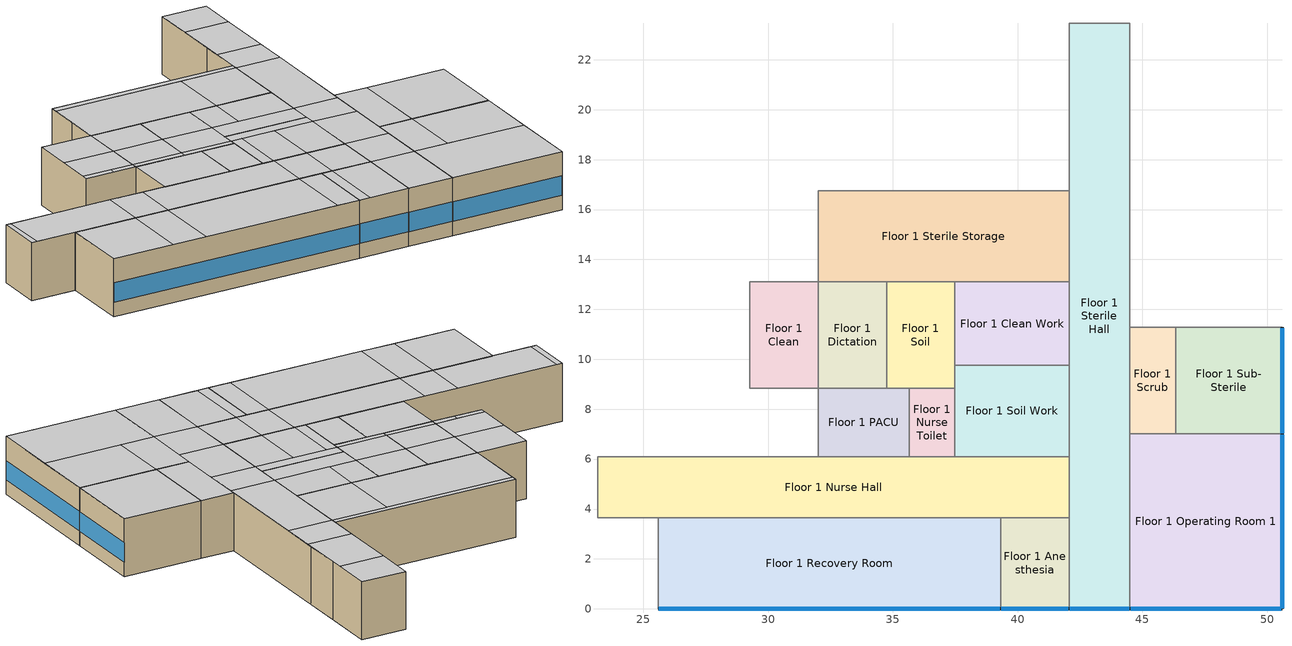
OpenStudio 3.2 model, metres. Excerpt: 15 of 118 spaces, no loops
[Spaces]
Floor 1 Clean
 floor foundation (BTAP-Grnd-Floor-Mass:U-0.757_std): 32,13.11 32,8.84 29.26,8.84 29.26,13.11 z0
 wall to Floor 1 Nurse Station: 29.26,8.84 32,8.84 z0:3.05
 wall to Floor 1 Humid: 32,13.11 29.26,13.11 z0:3.05
 wall to Floor 1 Nourishment: 29.26,13.11 29.26,8.84 z0:3.05
 wall to Floor 1 Dictation: 32,8.84 32,13.11 z0:3.05
 ceiling to Floor 2 Exam Hall 2: 30.78,8.84 30.78,9.14 29.26,9.14 29.26,8.84 z3.05
 ceiling to Floor 2 Exam 3: 32,8.84 32,9.14 30.78,9.14 30.78,8.84 z3.05
 ceiling to Floor 2 Reception Hall: 32,9.14 32,10.97 29.26,10.97 29.26,9.14 z3.05
 ceiling to Floor 2 X-Ray: 32,10.97 32,13.11 29.26,13.11 29.26,10.97 z3.05
Floor 1 Operating Room 1
 floor foundation (BTAP-Grnd-Floor-Mass:U-0.757_std): 50.6,7.01 50.6,0 44.5,0 44.5,7.01 z0
 wall outside: 44.5,0 50.6,0 50.6,7.01 z0:3.05
 wall to Floor 1 Sterile Hall: 44.5,7.01 44.5,0 z0:3.05
 wall to Floor 1 Scrub: 46.33,7.01 44.5,7.01 z0:3.05
 wall to Floor 1 Sub-Sterile: 50.6,7.01 46.33,7.01 z0:3.05
 window (BTAP-Ext-FixedWindow:U=0.220 SHGC=0.600): 44.53,0 50.57,0 z0.76:1.79; 50.6,0.03 50.6,6.99 z0.76:1.78
 ceiling to Floor 2 Conference: 50.6,0 50.6,3.66 44.5,3.66 44.5,0 z3.05
 ceiling to Floor 2 Office Hall: 46.33,3.66 46.33,7.01 44.5,7.01 44.5,3.66 z3.05
 ceiling to Floor 2 Office: 50.6,3.66 50.6,7.01 46.33,7.01 46.33,3.66 z3.05
Floor 1 Soil
 floor foundation (BTAP-Grnd-Floor-Mass:U-0.757_std): 37.49,13.11 37.49,8.84 34.75,8.84 34.75,13.11 z0
 wall to Floor 1 PACU: 34.75,8.84 35.66,8.84 z0:3.05
 wall to Floor 1 Soil Work: 37.49,8.84 37.49,9.75 z0:3.05
 wall to Floor 1 Clean Work: 37.49,9.75 37.49,13.11 z0:3.05
 wall to Floor 1 Nurse Toilet: 35.66,8.84 37.49,8.84 z0:3.05
 wall to Floor 1 Dictation: 34.75,13.11 34.75,8.84 z0:3.05
 wall to Floor 1 Sterile Storage: 37.49,13.11 34.75,13.11 z0:3.05
 ceiling to Floor 2 X-Ray: 37.49,10.97 37.49,13.11 34.75,13.11 34.75,10.97 z3.05
 ceiling to Floor 2 Exam 3: 37.49,8.84 37.49,9.14 34.75,9.14 34.75,8.84 z3.05
 ceiling to Floor 2 Reception Hall: 37.49,9.14 37.49,10.97 34.75,10.97 34.75,9.14 z3.05
Floor 1 Sterile Hall
 floor foundation (BTAP-Grnd-Floor-Mass:U-0.757_std): 44.5,23.47 44.5,0 42.06,0 42.06,23.47 z0
 wall outside: 42.06,0 44.5,0 z0:3.05
 wall to Floor 1 Clean Work: 42.06,13.11 42.06,9.75 z0:3.05
 wall to Floor 1 Utility Hall: 44.5,23.47 42.06,23.47 z0:3.05
 wall to Floor 1 Nurse Hall: 42.06,6.1 42.06,3.66 z0:3.05
 wall to Floor 1 Operating Room 2: 44.5,11.28 44.5,18.59 z0:3.05
 wall to Floor 1 Utility Room: 44.5,20.73 44.5,23.47 z0:3.05
 wall to Floor 1 Utility Janitor: 44.5,18.59 44.5,20.73 z0:3.05
 wall to Floor 1 Soil Work: 42.06,9.75 42.06,6.1 z0:3.05
 wall to Floor 1 Scrub: 44.5,7.01 44.5,11.28 z0:3.05
 wall to Floor 1 Sterile Storage: 42.06,16.76 42.06,13.11 z0:3.05
 wall to Floor 1 Locker Room Hall: 42.06,19.2 42.06,16.76 z0:3.05
 wall to Floor 1 Anesthesia: 42.06,3.66 42.06,0 z0:3.05
 wall to Floor 1 Operating Room 3: 42.06,23.47 42.06,19.2 z0:3.05
 window (BTAP-Ext-FixedWindow:U=0.220 SHGC=0.600): 42.09,0 44.48,0 z0.76:1.8
 ceiling to Floor 2 Work Hall: 44.5,16.46 44.5,18.29 42.06,18.29 42.06,16.46 z3.05
 ceiling to Floor 2 Nurse Station 1: 44.5,18.29 44.5,21.34 42.06,21.34 42.06,18.29 z3.05
 ceiling to Floor 2 Storage 2: 44.5,21.34 44.5,23.47 42.06,23.47 42.06,21.34 z3.05
 ceiling to Floor 2 Conference Toilet: 44.5,3.66 44.5,6.1 42.06,6.1 42.06,3.66 z3.05
 ceiling to Floor 2 Reception Hall: 44.5,9.14 44.5,10.97 42.06,10.97 42.06,9.14 z3.05
 ceiling to Floor 2 Conference: 44.5,0 44.5,3.66 42.06,3.66 42.06,0 z3.05
 ceiling to Floor 2 Lounge: 44.5,6.1 44.5,9.14 42.06,9.14 42.06,6.1 z3.05
 ceiling to Floor 2 Scheduling 1: 44.5,10.97 44.5,16.46 42.06,16.46 42.06,10.97 z3.05
Floor 1 Anesthesia
 floor foundation (BTAP-Grnd-Floor-Mass:U-0.757_std): 42.06,3.66 42.06,0 39.32,0 39.32,3.66 z0
 wall outside: 39.32,0 42.06,0 z0:3.05
 wall to Floor 1 Nurse Hall: 42.06,3.66 39.32,3.66 z0:3.05
 wall to Floor 1 Recovery Room: 39.32,3.66 39.32,0 z0:3.05
 window (BTAP-Ext-FixedWindow:U=0.220 SHGC=0.600): 39.34,0 42.04,0 z0.76:1.8
 ceiling to Floor 2 Exam 4: 42.06,0 42.06,3.66 39.93,3.66 39.93,0 z3.05
 ceiling to Floor 2 Exam Hall 3: 39.93,0 39.93,3.66 39.32,3.66 39.32,0 z3.05
Floor 1 Sterile Storage
 floor foundation (BTAP-Grnd-Floor-Mass:U-0.757_std): 42.06,16.76 42.06,13.11 32,13.11 32,16.76 z0
 wall to Floor 1 Nurse Janitor: 32,16.76 32,14.94 z0:3.05
 wall to Floor 1 Humid: 32,14.94 32,13.11 z0:3.05
 wall to Floor 1 Locker Room Hall: 42.06,16.76 32,16.76 z0:3.05
 wall to Floor 1 Dictation: 32,13.11 34.75,13.11 z0:3.05
 wall to Floor 1 Clean Work: 37.49,13.11 42.06,13.11 z0:3.05
 ceiling to Floor 2 Scheduling 1: 42.06,13.11 42.06,16.46 39.01,16.46 39.01,13.11 z3.05
 ceiling to Floor 2 Work Hall: 42.06,16.46 42.06,16.76 32,16.76 32,16.46 z3.05
 ceiling to Floor 2 X-Ray: 39.01,13.11 39.01,16.46 32,16.46 32,13.11 z3.05
Floor 1 PACU
 floor foundation (BTAP-Grnd-Floor-Mass:U-0.757_std): 35.66,8.84 35.66,6.1 32,6.1 32,8.84 z0
 wall to Floor 1 Nurse Toilet: 35.66,6.1 35.66,8.84 z0:3.05
 wall to Floor 1 Nurse Station: 32,8.84 32,6.1 z0:3.05
 wall to Floor 1 Nurse Hall: 32,6.1 35.66,6.1 z0:3.05
 wall to Floor 1 Dictation: 34.75,8.84 32,8.84 z0:3.05
 ceiling to Floor 2 Exam 3: 35.66,6.1 35.66,8.84 32,8.84 32,6.1 z3.05
Floor 1 Scrub
 floor foundation (BTAP-Grnd-Floor-Mass:U-0.757_std): 46.33,11.28 46.33,7.01 44.5,7.01 44.5,11.28 z0
 wall to Floor 1 Operating Room 2: 46.33,11.28 44.5,11.28 z0:3.05
 wall to Floor 1 Sub-Sterile: 46.33,7.01 46.33,11.28 z0:3.05
 ceiling to Floor 2 Office Hall: 46.33,7.01 46.33,11.28 44.5,11.28 44.5,7.01 z3.05
Floor 1 Sub-Sterile
 floor foundation (BTAP-Grnd-Floor-Mass:U-0.757_std): 50.6,11.28 50.6,7.01 46.33,7.01 46.33,11.28 z0
 wall outside: 50.6,7.01 50.6,11.28 z0:3.05
 wall to Floor 1 Operating Room 2: 50.6,11.28 46.33,11.28 z0:3.05
 window (BTAP-Ext-FixedWindow:U=0.220 SHGC=0.600): 50.6,7.04 50.6,11.25 z0.76:1.79
 ceiling to Floor 2 Office: 50.6,7.01 50.6,11.28 46.33,11.28 46.33,7.01 z3.05
Floor 1 Recovery Room
 floor foundation (BTAP-Grnd-Floor-Mass:U-0.757_std): 39.32,3.66 39.32,0 25.6,0 25.6,3.66 z0
 wall outside: 25.6,0 39.32,0 z0:3.05
 wall to Floor 1 Step Down: 25.6,3.66 25.6,0 z0:3.05
 wall to Floor 1 Nurse Hall: 39.32,3.66 25.6,3.66 z0:3.05
 window (BTAP-Ext-FixedWindow:U=0.220 SHGC=0.600): 25.63,0 39.29,0 z0.76:1.78
 ceiling to Floor 2 Exam Hall 3: 39.32,0 39.32,3.66 38.1,3.66 38.1,0 z3.05
 ceiling to Floor 2 Exam 3: 38.1,0 38.1,3.66 30.78,3.66 30.78,0 z3.05
 ceiling to Floor 2 Exam Hall 2: 30.78,0 30.78,3.66 28.96,3.66 28.96,0 z3.05
 ceiling to Floor 2 Exam 2: 28.96,0 28.96,3.66 25.6,3.66 25.6,0 z3.05
Floor 1 Nurse Toilet
 floor foundation (BTAP-Grnd-Floor-Mass:U-0.757_std): 37.49,8.84 37.49,6.1 35.66,6.1 35.66,8.84 z0
 wall to Floor 1 Soil Work: 37.49,6.1 37.49,8.84 z0:3.05
 wall to Floor 1 Nurse Hall: 35.66,6.1 37.49,6.1 z0:3.05
 ceiling to Floor 2 Exam 3: 37.49,6.1 37.49,8.84 35.66,8.84 35.66,6.1 z3.05
Floor 1 Clean Work
 floor foundation (BTAP-Grnd-Floor-Mass:U-0.757_std): 42.06,13.11 42.06,9.75 37.49,9.75 37.49,13.11 z0
 wall to Floor 1 Soil Work: 37.49,9.75 42.06,9.75 z0:3.05
 ceiling to Floor 2 Scheduling 1: 42.06,10.97 42.06,13.11 39.01,13.11 39.01,10.97 z3.05
 ceiling to Floor 2 Reception Hall: 42.06,9.75 42.06,10.97 37.49,10.97 37.49,9.75 z3.05
 ceiling to Floor 2 X-Ray: 39.01,10.97 39.01,13.11 37.49,13.11 37.49,10.97 z3.05
Floor 1 Nurse Hall
 floor foundation (BTAP-Grnd-Floor-Mass:U-0.757_std): 42.06,6.1 42.06,3.66 23.16,3.66 23.16,6.1 z0
 wall to Floor 1 Soil Work: 42.06,6.1 37.49,6.1 z0:3.05
 wall to Floor 1 Step Down: 23.16,3.66 25.6,3.66 z0:3.05
 wall to Floor 1 Pre-Op Hall: 23.16,6.1 23.16,3.66 z0:3.05
 wall to Floor 1 Nurse Station: 32,6.1 23.16,6.1 z0:3.05
 ceiling to Floor 2 Exam 2: 28.96,3.66 28.96,6.1 23.47,6.1 23.47,3.66 z3.05
 ceiling to Floor 2 Storage 1: 42.06,3.66 42.06,6.1 39.93,6.1 39.93,3.66 z3.05
 ceiling to Floor 2 Exam Hall 1: 23.47,3.66 23.47,6.1 23.16,6.1 23.16,3.66 z3.05
 ceiling to Floor 2 Exam Hall 2: 30.78,3.66 30.78,6.1 28.96,6.1 28.96,3.66 z3.05
 ceiling to Floor 2 Exam 3: 38.1,3.66 38.1,6.1 30.78,6.1 30.78,3.66 z3.05
 ceiling to Floor 2 Exam Hall 3: 39.93,3.66 39.93,6.1 38.1,6.1 38.1,3.66 z3.05
Floor 1 Soil Work
 floor foundation (BTAP-Grnd-Floor-Mass:U-0.757_std): 42.06,9.75 42.06,6.1 37.49,6.1 37.49,9.75 z0
 ceiling to Floor 2 Reception Hall: 42.06,9.14 42.06,9.75 37.49,9.75 37.49,9.14 z3.05
 ceiling to Floor 2 Dictation: 42.06,6.1 42.06,9.14 39.93,9.14 39.93,6.1 z3.05
 ceiling to Floor 2 Exam Hall 3: 39.93,6.1 39.93,9.14 38.1,9.14 38.1,6.1 z3.05
 ceiling to Floor 2 Exam 3: 38.1,6.1 38.1,9.14 37.49,9.14 37.49,6.1 z3.05
Floor 1 Dictation
 floor foundation (BTAP-Grnd-Floor-Mass:U-0.757_std): 34.75,13.11 34.75,8.84 32,8.84 32,13.11 z0
 ceiling to Floor 2 Exam 3: 34.75,8.84 34.75,9.14 32,9.14 32,8.84 z3.05
 ceiling to Floor 2 X-Ray: 34.75,10.97 34.75,13.11 32,13.11 32,10.97 z3.05
 ceiling to Floor 2 Reception Hall: 34.75,9.14 34.75,10.97 32,10.97 32,9.14 z3.05
[Site]
Calgary Intl AP_AB_CAN: Latitude {deg}=51.114; Longitude {deg}=-114.02; Time Zone {hr}=-7; Elevation {m}=1084.1; Terrain=City
[Building]
Outpatient: North Axis {deg}=0; Default Construction Set=BTAP-Mass at hdd = 5000.0; Standards Number of Stories=3; Standards Number of Above Ground Stories=3; Standards Template=NECB2011; Standards Building Type=Outpatient
[Site:WaterMainsTemperature]
Calculation Method=Correlation; Annual Average Outdoor Air Temperature {C}=5; Maximum Difference In Monthly Average Outdoor Air Temperatures {deltaC}=23.3
[Site:GroundTemperature:BuildingSurface]
19.527, 19.502, 19.536, 19.598, 20.002, 21.64, 22.225, 22.375, 21.449, 20.121, 19.802, 19.633
[SizingPeriod:DesignDay] Barometric Pressure {Pa}=88961; Sky Clearness=0; Rain Indicator=0; Snow Indicator=0; Day of Month=21; Daylight Saving Time Indicator=0; Humidity Indicating Type=Wetbulb; Dry-Bulb Temperature Range Modifier Type=DefaultMultipliers
Name | Maximum Dry-Bulb Temperature {C} | Daily Dry-Bulb Temperature Range {deltaC} | Humidity Indicating Conditions at Maximum Dry-Bulb | Wind Speed {m/s} | Wind Direction {deg} | Month | Day Type | Solar Model Indicator | ASHRAE Taub | ASHRAE Taud
Calgary Intl AP Ann Clg .4% Condns DB=>MWB | 28.5 | 12.1 | 16.1 | 4.5 | 160 | 7 | SummerDesignDay | ASHRAETau | 0.339 | 2.421
Calgary Intl AP Ann Htg 99.6% Condns DB | -28.5 | 0 | -28.5 | 2.9 | 200 | 1 | WinterDesignDay | ASHRAEClearSky
[Material:NoMass] Roughness=Smooth; Thermal Absorptance=0.9; Solar Absorptance=0.7
Name | Thermal Resistance {m2-K/W} | Visible Absorptance
Typical Carpet Pad; Typical Carpet Pad 1 | 0.21648 | 0.8
Typical Insulation 1 | 5.91238 | 0.7
Typical Insulation 2 | 4.49096 | 0.7
Typical Insulation 3 | 6.17282 | 0.7
Typical Carpet Pad 2 | 1.25503 | 0.8
Typical Carpet Pad 3; Typical Carpet Pad 4 | 3.45515 | 0.8
Typical Insulation 4 | 0.454528 | 0.7
Typical Insulation 5 | 0.454545 | 0.7
[Material]
Name | Roughness | Thickness {m} | Conductivity {W/m-K} | Density {kg/m3} | Specific Heat {J/kg-K} | Thermal Absorptance | Solar Absorptance | Visible Absorptance
G05 25mm wood | MediumSmooth | 0.0254 | 0.15 | 608 | 1630 | 0.9 | 0.5 | 0.5
100mm Normalweight concrete floor 1 | MediumSmooth | 0.1016 | 2.31 | 2322 | 832
G01 13mm gypsum board 1 | Smooth | 0.0127 | 0.16 | 800 | 1090 | 0.9 | 0.7 | 0.5
4 in. Normalweight Concrete Floor 1 | MediumRough | 0.1016 | 2.31 | 2322 | 832 | 0.9 | 0.7 | 0.7
1IN Stucco 1 | Smooth | 0.0253 | 0.6918 | 1858 | 837 | 0.9 | 0.7 | 0.92
8IN CONCRETE HW RefBldg 1 | Rough | 0.2032 | 1.311 | 2240 | 836.8 | 0.9 | 0.7 | 0.7
1/2IN Gypsum 1 | Smooth | 0.0127 | 0.16 | 784.9 | 830 | 0.9 | 0.4 | 0.4
Metal Roof Surface 1; F08 Metal surface 1 | Smooth | 0.0008 | 45.28 | 7824 | 500 | 0.9 | 0.7 | 0.7
6 in. Normalweight Concrete Floor 1; 6 in. Normalweight Concrete Floor 2; 6 in. Normalweight Concrete Floor 3 | MediumRough | 0.1524 | 2.31 | 2322 | 832 | 0.9 | 0.7 | 0.7
Expanded Polystyrene | MediumSmooth | 0.0363959 | 0.029 | 29 | 1210
[Construction]
BTAP-Int-Partition; BTAP-Int-Door: G05 25mm wood
BTAP-Int-Floor: 100mm Normalweight concrete floor 1, Typical Carpet Pad
BTAP-Int-Wall: G01 13mm gypsum board 1, G01 13mm gypsum board 1
BTAP-Int-Ceiling: Typical Carpet Pad, 100mm Normalweight concrete floor 1
BTAP-Int-Window: SimpleGlazing
BTAP-Ext-Floor-Mass:U-0.162: Typical Insulation 1, 4 in. Normalweight Concrete Floor 1, Typical Carpet Pad 1
BTAP-Ext-Wall-Mass:U-0.21: 1IN Stucco 1, 8IN CONCRETE HW RefBldg 1, Typical Insulation 2, 1/2IN Gypsum 1
BTAP-Ext-Roof-Metal:U-0.162: Metal Roof Surface 1, Typical Insulation 3
BTAP-Grnd-Floor-Mass:U-0.757: 6 in. Normalweight Concrete Floor 1, Typical Carpet Pad 2
BTAP-Grnd-Wall-Mass:U-0.284: 6 in. Normalweight Concrete Floor 2, Typical Carpet Pad 3
BTAP-Grnd-Roof-Mass:U-0.284: 6 in. Normalweight Concrete Floor 3, Typical Carpet Pad 4
BTAP-Ext-FixedWindow:U=0.220 SHGC=0.600; BTAP-Ext-GlassDoors:U=0.220 SHGC=0.600; BTAP-Ext-Skylights:U=0.220 SHGC=0.600; BTAP-Ext-DaylightDomes:U=0.220 SHGC=0.600; BTAP-Ext-DaylightDiffuser:U=0.220 SHGC=0.600: SimpleGlazing:U=0.220 SHGC=0.600
BTAP-Ext-Door:U-2.2: F08 Metal surface 1, Typical Insulation 4
BTAP-Ext-OverHeadDoor:U-2.2: Typical Insulation 5
BTAP-Grnd-Floor-Mass:U-0.757_std: 6 in. Normalweight Concrete Floor 1, Expanded Polystyrene
[DefaultConstructionSet]
BTAP-Mass at hdd = 5000.0: Default Exterior Surface Constructions=BTAP-Mass at hdd = 5000.0; Default Interior Surface Constructions=Default Surface Constructions 2; Default Ground Contact Surface Constructions=BTAP-Mass at hdd = 5000.0 1; Default Exterior SubSurface Constructions=BTAP-Mass at hdd = 5000.0; Default Interior SubSurface Constructions=Default Sub Surface Constructions 2; Interior Partition Construction=BTAP-Int-Partition
[DefaultSurfaceConstructions]
Name | Floor Construction | Wall Construction | Roof Ceiling Construction
Default Surface Constructions 2 | BTAP-Int-Floor | BTAP-Int-Wall | BTAP-Int-Ceiling
BTAP-Mass at hdd = 5000.0 | BTAP-Ext-Floor-Mass:U-0.162 | BTAP-Ext-Wall-Mass:U-0.21 | BTAP-Ext-Roof-Metal:U-0.162
BTAP-Mass at hdd = 5000.0 1 | BTAP-Grnd-Floor-Mass:U-0.757 | BTAP-Grnd-Wall-Mass:U-0.284 | BTAP-Grnd-Roof-Mass:U-0.284
[DefaultSubSurfaceConstructions]
Name | Fixed Window Construction | Operable Window Construction | Door Construction | Glass Door Construction | Overhead Door Construction | Skylight Construction | Tubular Daylight Dome Construction | Tubular Daylight Diffuser Construction
Default Sub Surface Constructions 2 | BTAP-Int-Window | BTAP-Int-Window | BTAP-Int-Door
BTAP-Mass at hdd = 5000.0 | BTAP-Ext-FixedWindow:U=0.220 SHGC=0.600 | BTAP-Ext-FixedWindow:U=0.220 SHGC=0.600 | BTAP-Ext-Door:U-2.2 | BTAP-Ext-GlassDoors:U=0.220 SHGC=0.600 | BTAP-Ext-OverHeadDoor:U-2.2 | BTAP-Ext-Skylights:U=0.220 SHGC=0.600 | BTAP-Ext-DaylightDomes:U=0.220 SHGC=0.600 | BTAP-Ext-DaylightDiffuser:U=0.220 SHGC=0.600
[WindowMaterial:SimpleGlazingSystem] U-Factor {W/m2-K}=2.2; Solar Heat Gain Coefficient=0.6; Visible Transmittance=0.21
SimpleGlazing; SimpleGlazing:U=0.220 SHGC=0.600
[Space] Building Story=Building Story 1; Part of Total Floor Area=Yes
Name | Space Type | Thermal Zone
Floor 1 Sterile Storage | Space Function Storage area - occsens | ALL_ST=Storage area - occsens_FL=Building Story 1_SCH=E 4
Floor 1 Clean; Floor 1 Soil; Floor 1 Clean Work; Floor 1 Soil Work | Space Function Hospital - laundry/washing | ALL_ST=Hospital - laundry/washing_FL=Building Story 1_SCH=C
Floor 1 Operating Room 1 | Space Function Hospital - operating room | ALL_ST=Hospital - operating room_FL=Building Story 1_SCH=H 3
Floor 1 Sterile Hall | Space Function Hospital corr. >= 2.4m-sch-C | WILD_ST=Hospital corr. >= 2.4m-sch-H_FL=Building Story 1_SCH=C 7
Floor 1 Anesthesia | Space Function Hospital - operating room | ALL_ST=Hospital - operating room_FL=Building Story 1_SCH=H 1
Floor 1 Dictation | Space Function Office - enclosed - occsens | ALL_ST=Office - enclosed - occsens_FL=Building Story 1_SCH=A 2
Floor 1 PACU | Space Function Locker room-sch-C | WET_ST=Locker room-sch-H_FL=Building Story 1_SCHC 1
Floor 1 Scrub | Space Function Hospital corr. >= 2.4m-sch-C | WILD_ST=Hospital corr. >= 2.4m-sch-H_FL=Building Story 1_SCH=C 9
Floor 1 Sub-Sterile | Space Function Storage area - occsens | ALL_ST=Storage area - occsens_FL=Building Story 1_SCH=E 3
Floor 1 Recovery Room | Space Function Hospital - recovery | ALL_ST=Hospital - recovery_FL=Building Story 1_SCH=H
Floor 1 Nurse Toilet | Space Function Washroom-sch-C | WET_ST=Washroom-sch-H_FL=Building Story 1_SCHC 1
Floor 1 Nurse Hall | Space Function Hospital corr. >= 2.4m-sch-C | WILD_ST=Hospital corr. >= 2.4m-sch-H_FL=Building Story 1_SCH=C
[BuildingStory]
Building Story 1: Nominal Z Coordinate {m}=0
[SpaceType] Standards Building Type=Space Function
Name | Default Schedule Set | Design Specification Outdoor Air Object | Standards Space Type
Space Function Hospital - operating room | Space Function Hospital - operating room Schedule Set | Space Function Hospital - operating room Ventilation | Hospital - operating room
Space Function Storage area - occsens | Space Function Storage area - occsens Schedule Set | Space Function Storage area - occsens Ventilation | Storage area - occsens
Space Function Hospital - recovery | Space Function Hospital - recovery Schedule Set | Space Function Hospital - recovery Ventilation | Hospital - recovery
Space Function Hospital - laundry/washing | Space Function Hospital - laundry/washing Schedule Set | Space Function Hospital - laundry/washing Ventilation | Hospital - laundry/washing
Space Function Office - enclosed - occsens | Space Function Office - enclosed - occsens Schedule Set | Space Function Office - enclosed - occsens Ventilation | Office - enclosed - occsens
Space Function Washroom-sch-C | Space Function Washroom-sch-C Schedule Set | Space Function Washroom-sch-C Ventilation | Washroom-sch-C
Space Function Locker room-sch-C | Space Function Locker room-sch-C Schedule Set | Space Function Locker room-sch-C Ventilation | Locker room-sch-C
Space Function Hospital corr. >= 2.4m-sch-C | Space Function Hospital corr. >= 2.4m-sch-C Schedule Set | Space Function Hospital corr. >= 2.4m-sch-C Ventilation | Hospital corr. >= 2.4m-sch-C
[People:Definition] Number of People Calculation Method=People/Area; Fraction Radiant=0.3
Name | People per Space Floor Area {person/m2}
Space Function Hospital - laundry/washing People Definition; Space Function Hospital - operating room People Definition; Space Function Hospital - recovery People Definition; Space Function Office - enclosed - occsens People Definition | 0.0500522
Space Function Storage area - occsens People Definition; Space Function Hospital corr. >= 2.4m-sch-C People Definition | 0.0100104
Space Function Washroom-sch-C People Definition | 0.0333681
Space Function Locker room-sch-C People Definition | 0.0999967
[People] Work Efficiency Schedule=Work Efficiency Schedule; Clothing Insulation Schedule=Clothing Schedule; Air Velocity Schedule=Air Velocity Schedule; Multiplier=1
Name | People Definition | Space or SpaceType
Space Function Hospital - laundry/washing People | Space Function Hospital - laundry/washing People Definition | Space Function Hospital - laundry/washing
Space Function Hospital - operating room People | Space Function Hospital - operating room People Definition | Space Function Hospital - operating room
Space Function Hospital - recovery People | Space Function Hospital - recovery People Definition | Space Function Hospital - recovery
Space Function Office - enclosed - occsens People | Space Function Office - enclosed - occsens People Definition | Space Function Office - enclosed - occsens
Space Function Storage area - occsens People | Space Function Storage area - occsens People Definition | Space Function Storage area - occsens
Space Function Washroom-sch-C People | Space Function Washroom-sch-C People Definition | Space Function Washroom-sch-C
Space Function Locker room-sch-C People | Space Function Locker room-sch-C People Definition | Space Function Locker room-sch-C
Space Function Hospital corr. >= 2.4m-sch-C People | Space Function Hospital corr. >= 2.4m-sch-C People Definition | Space Function Hospital corr. >= 2.4m-sch-C
[Lights:Definition] Design Level Calculation Method=Watts/Area; Fraction Radiant=0.5; Fraction Visible=0.2
Name | Watts per Space Floor Area {W/m2}
Space Function Hospital - laundry/washing Lights Definition | 7.99993
Space Function Hospital - operating room Lights Definition | 20.2998
Space Function Hospital - recovery Lights Definition | 12.3999
Space Function Office - enclosed - occsens Lights Definition | 10.7099
Space Function Storage area - occsens Lights Definition | 6.11995
Space Function Washroom-sch-C Lights Definition | 9.44992
Space Function Locker room-sch-C Lights Definition | 8.81993
Space Function Hospital corr. >= 2.4m-sch-C Lights Definition | 9.59992
[Lights] Fraction Replaceable=1
Name | Lights Definition | Space or SpaceType
Space Function Hospital - laundry/washing Lights | Space Function Hospital - laundry/washing Lights Definition | Space Function Hospital - laundry/washing
Space Function Hospital - operating room Lights | Space Function Hospital - operating room Lights Definition | Space Function Hospital - operating room
Space Function Hospital - recovery Lights | Space Function Hospital - recovery Lights Definition | Space Function Hospital - recovery
Space Function Office - enclosed - occsens Lights | Space Function Office - enclosed - occsens Lights Definition | Space Function Office - enclosed - occsens
Space Function Storage area - occsens Lights | Space Function Storage area - occsens Lights Definition | Space Function Storage area - occsens
Space Function Washroom-sch-C Lights | Space Function Washroom-sch-C Lights Definition | Space Function Washroom-sch-C
Space Function Locker room-sch-C Lights | Space Function Locker room-sch-C Lights Definition | Space Function Locker room-sch-C
Space Function Hospital corr. >= 2.4m-sch-C Lights | Space Function Hospital corr. >= 2.4m-sch-C Lights Definition | Space Function Hospital corr. >= 2.4m-sch-C
[ElectricEquipment:Definition] Design Level Calculation Method=Watts/Area; Fraction Radiant=0.5
Name | Watts per Space Floor Area {W/m2}
Space Function Hospital - laundry/washing Elec Equip Definition | 19.9998
Space Function Hospital - operating room Elec Equip Definition; Space Function Hospital - recovery Elec Equip Definition | 9.99992
Space Function Office - enclosed - occsens Elec Equip Definition | 7.49994
Space Function Storage area - occsens Elec Equip Definition; Space Function Washroom-sch-C Elec Equip Definition | 0.999992
Space Function Locker room-sch-C Elec Equip Definition | 2.49998
[ElectricEquipment]
Name | Electric Equipment Definition | Space or SpaceType
Space Function Hospital - laundry/washing Elec Equip | Space Function Hospital - laundry/washing Elec Equip Definition | Space Function Hospital - laundry/washing
Space Function Hospital - operating room Elec Equip | Space Function Hospital - operating room Elec Equip Definition | Space Function Hospital - operating room
Space Function Hospital - recovery Elec Equip | Space Function Hospital - recovery Elec Equip Definition | Space Function Hospital - recovery
Space Function Office - enclosed - occsens Elec Equip | Space Function Office - enclosed - occsens Elec Equip Definition | Space Function Office - enclosed - occsens
Space Function Storage area - occsens Elec Equip | Space Function Storage area - occsens Elec Equip Definition | Space Function Storage area - occsens
Space Function Washroom-sch-C Elec Equip | Space Function Washroom-sch-C Elec Equip Definition | Space Function Washroom-sch-C
Space Function Locker room-sch-C Elec Equip | Space Function Locker room-sch-C Elec Equip Definition | Space Function Locker room-sch-C
[DesignSpecification:OutdoorAir] Outdoor Air Method=Sum
Name | Outdoor Air Flow per Person {m3/s-person} | Outdoor Air Flow per Floor Area {m3/s-m2}
Space Function Hospital - laundry/washing Ventilation | 0.0253735
Space Function Hospital - operating room Ventilation | 0.0608964
Space Function Hospital - recovery Ventilation | 0.0304482
Space Function Office - enclosed - occsens Ventilation | 0.0142092
Space Function Storage area - occsens Ventilation |  | 0.000762
Space Function Washroom-sch-C Ventilation | 0.228362
Space Function Locker room-sch-C Ventilation |  | 0.00254
Space Function Hospital corr. >= 2.4m-sch-C Ventilation |  | 0.000508
[DefaultScheduleSet] People Activity Level Schedule=NECB-Activity; Infiltration Schedule=Always On
Name | Number of People Schedule | Lighting Schedule | Electric Equipment Schedule
Space Function Hospital - laundry/washing Schedule Set; Space Function Washroom-sch-C Schedule Set; Space Function Locker room-sch-C Schedule Set; Space Function Hospital corr. >= 2.4m-sch-C Schedule Set | NECB-C-Occupancy | NECB-C-Lighting | NECB-C-Electric-Equipment
Space Function Hospital - operating room Schedule Set; Space Function Hospital - recovery Schedule Set | NECB-H-Occupancy | NECB-H-Lighting | NECB-H-Electric-Equipment
Space Function Office - enclosed - occsens Schedule Set | NECB-A-Occupancy | NECB-A-Lighting | NECB-A-Electric-Equipment
Space Function Storage area - occsens Schedule Set | NECB-E-Occupancy | NECB-E-Lighting | NECB-E-Electric-Equipment
[ThermostatSetpoint:DualSetpoint]
Name | Heating Setpoint Temperature Schedule | Cooling Setpoint Temperature Schedule
Space Function Washroom-sch-C Thermostat 2; Space Function Locker room-sch-C Thermostat 2; Space Function Hospital - laundry/washing Thermostat 11; Space Function Hospital corr. >= 2.4m-sch-C Thermostat 1; Space Function Hospital corr. >= 2.4m-sch-C Thermostat 16; Space Function Hospital corr. >= 2.4m-sch-C Thermostat 21 | NECB-C-Thermostat Setpoint-Heating | NECB-C-Thermostat Setpoint-Cooling
Space Function Office - enclosed - occsens Thermostat 19 | NECB-A-Thermostat Setpoint-Heating | NECB-A-Thermostat Setpoint-Cooling
Space Function Hospital - operating room Thermostat 12; Space Function Hospital - operating room Thermostat 14; Space Function Hospital - recovery Thermostat 3 | NECB-H-Thermostat Setpoint-Heating | NECB-H-Thermostat Setpoint-Cooling
Space Function Storage area - occsens Thermostat 43; Space Function Storage area - occsens Thermostat 45 | NECB-E-Thermostat Setpoint-Heating | NECB-E-Thermostat Setpoint-Cooling
[SpaceInfiltration:DesignFlowRate] Design Flow Rate Calculation Method=Flow/ExteriorArea
Name | Space or SpaceType | Schedule | Flow per Exterior Surface Area {m3/s-m2} | Constant Term Coefficient | Temperature Term Coefficient | Velocity Term Coefficient | Velocity Squared Term Coefficient
Floor 1 Anesthesia Infiltration | Floor 1 Anesthesia | Always On Discrete | 0.00025 | 0 | 0 | 0.224 | 0
Floor 1 Operating Room 1 Infiltration | Floor 1 Operating Room 1 | Always On Discrete | 0.00025 | 0 | 0 | 0.224 | 0
Floor 1 Recovery Room Infiltration | Floor 1 Recovery Room | Always On Discrete | 0.00025 | 0 | 0 | 0.224 | 0
Floor 1 Sterile Hall Infiltration | Floor 1 Sterile Hall | Always On Discrete | 0.00025 | 0 | 0 | 0.224 | 0
Floor 1 Sub-Sterile Infiltration | Floor 1 Sub-Sterile | Always On Discrete | 0.00025 | 0 | 0 | 0.224 | 0
Space Function Washroom-sch-C Infiltration | Space Function Washroom-sch-C |  | 0.000250063
Space Function Locker room-sch-C Infiltration | Space Function Locker room-sch-C |  | 0.000250063
Space Function Hospital corr. >= 2.4m-sch-C Infiltration | Space Function Hospital corr. >= 2.4m-sch-C |  | 0.000250063
[ThermalZone] Use Ideal Air Loads=No
Name | Thermostat
WET_ST=Washroom-sch-H_FL=Building Story 1_SCHC 1 | Space Function Washroom-sch-C Thermostat 2
WET_ST=Locker room-sch-H_FL=Building Story 1_SCHC 1 | Space Function Locker room-sch-C Thermostat 2
ALL_ST=Hospital - laundry/washing_FL=Building Story 1_SCH=C | Space Function Hospital - laundry/washing Thermostat 11
ALL_ST=Office - enclosed - occsens_FL=Building Story 1_SCH=A 2 | Space Function Office - enclosed - occsens Thermostat 19
ALL_ST=Hospital - operating room_FL=Building Story 1_SCH=H 1 | Space Function Hospital - operating room Thermostat 12
ALL_ST=Storage area - occsens_FL=Building Story 1_SCH=E 3 | Space Function Storage area - occsens Thermostat 43
ALL_ST=Hospital - operating room_FL=Building Story 1_SCH=H 3 | Space Function Hospital - operating room Thermostat 14
ALL_ST=Storage area - occsens_FL=Building Story 1_SCH=E 4 | Space Function Storage area - occsens Thermostat 45
ALL_ST=Hospital - recovery_FL=Building Story 1_SCH=H | Space Function Hospital - recovery Thermostat 3
WILD_ST=Hospital corr. >= 2.4m-sch-H_FL=Building Story 1_SCH=C | Space Function Hospital corr. >= 2.4m-sch-C Thermostat 1
WILD_ST=Hospital corr. >= 2.4m-sch-H_FL=Building Story 1_SCH=C 7 | Space Function Hospital corr. >= 2.4m-sch-C Thermostat 16
WILD_ST=Hospital corr. >= 2.4m-sch-H_FL=Building Story 1_SCH=C 9 | Space Function Hospital corr. >= 2.4m-sch-C Thermostat 21
[Foundation:Kiva] Wall Height Above Grade {m}=0; Wall Depth Below Slab {m}=0
Bldg Kiva Foundation; Floor 1 Clean Work Slab Kiva Foundation; Floor 1 Soil Slab Kiva Foundation; Floor 1 Soil Work Slab Kiva Foundation; Floor 1 Nurse Station Slab Kiva Foundation; Floor 1 Humid Slab Kiva Foundation; Floor 1 Nurse Storage Slab Kiva Foundation
[SurfaceProperty:ExposedFoundationPerimeter] Exposed Perimeter Calculation Method=TotalExposedPerimeter
Name | Total Exposed Perimeter {m}
Floor 1 Clean Slab; Floor 1 Clean Work Slab; Floor 1 Soil Slab; Floor 1 Soil Work Slab; Floor 1 Dictation Slab; Floor 1 Nurse Storage Slab; Floor 1 PACU Slab; Floor 1 Nurse Toilet Slab; Floor 1 Nurse Hall Slab; Floor 1 Scrub Slab | 0
Floor 1 Anesthesia Slab | 2.7432
Floor 1 Operating Room 1 Slab | 13.1064
Floor 1 Recovery Room Slab | 13.716
Floor 1 Sub-Sterile Slab | 4.2672
Floor 1 Sterile Hall Slab | 2.4384
[Foundation:Kiva:Settings]

[Schedule:Ruleset]
Clothing Schedule: Default Day Schedule=Clothing Schedule Default Winter Clothes
Air Velocity Schedule: Default Day Schedule=Air Velocity Schedule Default
Work Efficiency Schedule: Default Day Schedule=Work Efficiency Schedule Default
NECB-C-Occupancy: Default Day Schedule=NECB-C-Occupancy Default
NECB-Activity: Default Day Schedule=NECB-Activity Default; Summer Design Day Schedule=NECB-Activity Summer Design Day; Winter Design Day Schedule=NECB-Activity Winter Design Day
NECB-C-Lighting: Default Day Schedule=NECB-C-Lighting Default
NECB-C-Electric-Equipment: Default Day Schedule=NECB-C-Electric-Equipment Default
Always On: Default Day Schedule=Always On Default
NECB-C-Thermostat Setpoint-Heating: Default Day Schedule=NECB-C-Thermostat Setpoint-Heating Default
NECB-C-Thermostat Setpoint-Cooling: Default Day Schedule=NECB-C-Thermostat Setpoint-Cooling Default
NECB-H-Occupancy: Default Day Schedule=NECB-H-Occupancy Default
NECB-H-Lighting: Default Day Schedule=NECB-H-Lighting Default
NECB-H-Electric-Equipment: Default Day Schedule=NECB-H-Electric-Equipment Default
NECB-H-Thermostat Setpoint-Heating: Default Day Schedule=NECB-H-Thermostat Setpoint-Heating Default
NECB-H-Thermostat Setpoint-Cooling: Default Day Schedule=NECB-H-Thermostat Setpoint-Cooling Default
NECB-A-Occupancy: Default Day Schedule=NECB-A-Occupancy Default
NECB-A-Lighting: Default Day Schedule=NECB-A-Lighting Default
NECB-A-Electric-Equipment: Default Day Schedule=NECB-A-Electric-Equipment Default
NECB-A-Thermostat Setpoint-Heating: Default Day Schedule=NECB-A-Thermostat Setpoint-Heating Default
NECB-A-Thermostat Setpoint-Cooling: Default Day Schedule=NECB-A-Thermostat Setpoint-Cooling Default
NECB-E-Occupancy: Default Day Schedule=NECB-E-Occupancy Default
NECB-E-Lighting: Default Day Schedule=NECB-E-Lighting Default
NECB-E-Electric-Equipment: Default Day Schedule=NECB-E-Electric-Equipment Default
NECB-E-Thermostat Setpoint-Heating: Default Day Schedule=NECB-E-Thermostat Setpoint-Heating Default
NECB-E-Thermostat Setpoint-Cooling: Default Day Schedule=NECB-E-Thermostat Setpoint-Cooling Default
[Schedule:Day]
Clothing Schedule Default Winter Clothes; Always On Default: 24, 0, 1
Clothing Schedule Summer Clothes: 24, 0, 0.5
Air Velocity Schedule Default; NECB-A-Electric-Equipment Sat Day; NECB-A-Electric-Equipment Sun|Hol Day: 24, 0, 0.2
Work Efficiency Schedule Default; NECB-A-Occupancy Sat Day; NECB-A-Occupancy Sun|Hol Day; NECB-E-Occupancy Sun|Hol Day: 24, 0, 0
NECB-C-Occupancy Default; NECB-C-Occupancy Default|Wkdy Day: 8, 0, 0, 9, 0, 0.1, 10, 0, 0.2, 12, 0, 0.5, 16, 0, 0.7, 17, 0, 0.8, 18, 0, 0.7, 19, 0, 0.5, 21, 0, 0.3, 24, 0, 0
NECB-C-Occupancy Sat Day: 8, 0, 0, 9, 0, 0.1, 10, 0, 0.2, 11, 0, 0.5, 12, 0, 0.6, 13, 0, 0.8, 16, 0, 0.9, 17, 0, 0.8, 18, 0, 0.7, 19, 0, 0.5, 21, 0, 0.2, 24, 0, 0
NECB-C-Occupancy Sun|Hol Day: 10, 0, 0, 11, 0, 0.1, 13, 0, 0.2, 18, 0, 0.4, 19, 0, 0.2, 24, 0, 0
NECB-Activity Default; NECB-Activity Winter Design Day; NECB-Activity Summer Design Day: 24, 0, 130
NECB-C-Lighting Default; NECB-C-Lighting Default|Wkdy Day; NECB-C-Lighting Sat Day; NECB-C-Electric-Equipment Default; NECB-C-Electric-Equipment Default|Wkdy Day; NECB-C-Electric-Equipment Sat Day: 8, 0, 0.05, 9, 0, 0.5, 19, 0, 0.9, 20, 0, 0.6, 21, 0, 0.5, 24, 0, 0.05
NECB-C-Lighting Sun|Hol Day; NECB-C-Electric-Equipment Sun|Hol Day: 10, 0, 0.05, 11, 0, 0.5, 18, 0, 0.9, 19, 0, 0.6, 24, 0, 0.05
NECB-C-Thermostat Setpoint-Heating Default; NECB-C-Thermostat Setpoint-Heating Default|Wkdy Day; NECB-C-Thermostat Setpoint-Heating Sat Day: 7, 0, 18, 8, 0, 20, 21, 0, 22, 24, 0, 18
NECB-C-Thermostat Setpoint-Heating Sun|Hol Day: 9, 0, 18, 10, 0, 20, 19, 0, 22, 24, 0, 18
NECB-C-Thermostat Setpoint-Cooling Default; NECB-C-Thermostat Setpoint-Cooling Default|Wkdy Day; NECB-C-Thermostat Setpoint-Cooling Sat Day: 7, 0, 35, 21, 0, 24, 24, 0, 35
NECB-C-Thermostat Setpoint-Cooling Sun|Hol Day: 9, 0, 35, 19, 0, 24, 24, 0, 35
NECB-H-Occupancy Default; NECB-H-Occupancy Default|Wkdy Day; NECB-H-Occupancy Sat Day; NECB-H-Occupancy Sun|Hol Day; NECB-H-Lighting Default; NECB-H-Lighting Default|Wkdy Day; NECB-H-Lighting Sat Day; NECB-H-Lighting Sun|Hol Day; NECB-H-Electric-Equipment Default; NECB-H-Electric-Equipment Default|Wkdy Day; NECB-H-Electric-Equipment Sat Day; NECB-H-Electric-Equipment Sun|Hol Day: 24, 0, 0.9
NECB-H-Thermostat Setpoint-Heating Default; NECB-H-Thermostat Setpoint-Heating Default|Wkdy Day; NECB-H-Thermostat Setpoint-Heating Sat Day; NECB-H-Thermostat Setpoint-Heating Sun|Hol Day: 1, 0, 22, 7, 0, 18, 8, 0, 20, 24, 0, 22
NECB-H-Thermostat Setpoint-Cooling Default; NECB-H-Thermostat Setpoint-Cooling Default|Wkdy Day; NECB-H-Thermostat Setpoint-Cooling Sat Day; NECB-H-Thermostat Setpoint-Cooling Sun|Hol Day: 24, 0, 24
NECB-A-Occupancy Default; NECB-A-Occupancy Default|Wkdy Day: 7, 0, 0, 8, 0, 0.1, 9, 0, 0.7, 12, 0, 0.9, 14, 0, 0.5, 17, 0, 0.9, 18, 0, 0.7, 19, 0, 0.3, 23, 0, 0.1, 24, 0, 0
NECB-A-Lighting Default; NECB-A-Lighting Default|Wkdy Day: 7, 0, 0.05, 8, 0, 0.3, 9, 0, 0.8, 17, 0, 0.9, 18, 0, 0.8, 19, 0, 0.5, 21, 0, 0.3, 23, 0, 0.1, 24, 0, 0.05
NECB-A-Lighting Sat Day; NECB-A-Lighting Sun|Hol Day; NECB-E-Lighting Sun|Hol Day; NECB-E-Electric-Equipment Sun|Hol Day: 24, 0, 0.05
NECB-A-Electric-Equipment Default; NECB-A-Electric-Equipment Default|Wkdy Day: 7, 0, 0.2, 8, 0, 0.3, 9, 0, 0.8, 18, 0, 0.9, 19, 0, 0.5, 21, 0, 0.3, 24, 0, 0.2
NECB-A-Thermostat Setpoint-Heating Default; NECB-A-Thermostat Setpoint-Heating Default|Wkdy Day: 6, 0, 18, 7, 0, 20, 21, 0, 22, 24, 0, 18
NECB-A-Thermostat Setpoint-Heating Sat Day; NECB-A-Thermostat Setpoint-Heating Sun|Hol Day; NECB-E-Thermostat Setpoint-Heating Sun|Hol Day: 24, 0, 18
NECB-A-Thermostat Setpoint-Cooling Default; NECB-A-Thermostat Setpoint-Cooling Default|Wkdy Day: 6, 0, 35, 21, 0, 24, 24, 0, 35
NECB-A-Thermostat Setpoint-Cooling Sat Day; NECB-A-Thermostat Setpoint-Cooling Sun|Hol Day; NECB-E-Thermostat Setpoint-Cooling Sun|Hol Day: 24, 0, 35
NECB-E-Occupancy Default; NECB-E-Occupancy Default|Wkdy Day: 8, 0, 0, 9, 0, 0.2, 10, 0, 0.7, 14, 0, 0.9, 15, 0, 0.5, 16, 0, 0.9, 18, 0, 0.8, 19, 0, 0.2, 24, 0, 0
NECB-E-Occupancy Sat Day: 9, 0, 0, 13, 0, 0.2, 17, 0, 0.1, 24, 0, 0
NECB-E-Lighting Default; NECB-E-Lighting Default|Wkdy Day; NECB-E-Electric-Equipment Default; NECB-E-Electric-Equipment Default|Wkdy Day: 8, 0, 0.05, 9, 0, 0.4, 10, 0, 0.7, 18, 0, 0.9, 19, 0, 0.4, 24, 0, 0.05
NECB-E-Lighting Sat Day; NECB-E-Electric-Equipment Sat Day: 9, 0, 0.05, 10, 0, 0.5, 15, 0, 0.9, 16, 0, 0.7, 17, 0, 0.5, 24, 0, 0.05
NECB-E-Thermostat Setpoint-Heating Default; NECB-E-Thermostat Setpoint-Heating Default|Wkdy Day: 7, 0, 18, 8, 0, 20, 19, 0, 22, 24, 0, 18
NECB-E-Thermostat Setpoint-Heating Sat Day: 8, 0, 18, 9, 0, 20, 17, 0, 22, 24, 0, 18
NECB-E-Thermostat Setpoint-Cooling Default; NECB-E-Thermostat Setpoint-Cooling Default|Wkdy Day: 7, 0, 35, 19, 0, 24, 24, 0, 35
NECB-E-Thermostat Setpoint-Cooling Sat Day: 8, 0, 35, 17, 0, 24, 24, 0, 35
[Schedule:Rule] Date Specification Type=DateRange; Start Day=1
Name | Schedule Ruleset | Rule Order | Day Schedule | Start Month | End Month | End Day | Apply Monday | Apply Tuesday | Apply Wednesday | Apply Thursday | Apply Friday | Apply Saturday | Apply Sunday
Schedule Rule 1 | Clothing Schedule | 0 | Clothing Schedule Summer Clothes | 5 | 9 | 30
Schedule Rule 2 | NECB-C-Occupancy | 2 | NECB-C-Occupancy Default|Wkdy Day | 1 | 12 | 31 | Yes | Yes | Yes | Yes | Yes
Schedule Rule 3 | NECB-C-Occupancy | 1 | NECB-C-Occupancy Sat Day | 1 | 12 | 31 |  |  |  |  |  | Yes
Schedule Rule 4 | NECB-C-Occupancy | 0 | NECB-C-Occupancy Sun|Hol Day | 1 | 12 | 31 |  |  |  |  |  |  | Yes
Schedule Rule 5 | NECB-C-Lighting | 2 | NECB-C-Lighting Default|Wkdy Day | 1 | 12 | 31 | Yes | Yes | Yes | Yes | Yes
Schedule Rule 6 | NECB-C-Lighting | 1 | NECB-C-Lighting Sat Day | 1 | 12 | 31 |  |  |  |  |  | Yes
Schedule Rule 7 | NECB-C-Lighting | 0 | NECB-C-Lighting Sun|Hol Day | 1 | 12 | 31 |  |  |  |  |  |  | Yes
Schedule Rule 8 | NECB-C-Electric-Equipment | 2 | NECB-C-Electric-Equipment Default|Wkdy Day | 1 | 12 | 31 | Yes | Yes | Yes | Yes | Yes
Schedule Rule 9 | NECB-C-Electric-Equipment | 1 | NECB-C-Electric-Equipment Sat Day | 1 | 12 | 31 |  |  |  |  |  | Yes
Schedule Rule 10 | NECB-C-Electric-Equipment | 0 | NECB-C-Electric-Equipment Sun|Hol Day | 1 | 12 | 31 |  |  |  |  |  |  | Yes
Schedule Rule 11 | NECB-C-Thermostat Setpoint-Heating | 2 | NECB-C-Thermostat Setpoint-Heating Default|Wkdy Day | 1 | 12 | 31 | Yes | Yes | Yes | Yes | Yes
Schedule Rule 12 | NECB-C-Thermostat Setpoint-Heating | 1 | NECB-C-Thermostat Setpoint-Heating Sat Day | 1 | 12 | 31 |  |  |  |  |  | Yes
Schedule Rule 13 | NECB-C-Thermostat Setpoint-Heating | 0 | NECB-C-Thermostat Setpoint-Heating Sun|Hol Day | 1 | 12 | 31 |  |  |  |  |  |  | Yes
Schedule Rule 14 | NECB-C-Thermostat Setpoint-Cooling | 2 | NECB-C-Thermostat Setpoint-Cooling Default|Wkdy Day | 1 | 12 | 31 | Yes | Yes | Yes | Yes | Yes
Schedule Rule 15 | NECB-C-Thermostat Setpoint-Cooling | 1 | NECB-C-Thermostat Setpoint-Cooling Sat Day | 1 | 12 | 31 |  |  |  |  |  | Yes
Schedule Rule 16 | NECB-C-Thermostat Setpoint-Cooling | 0 | NECB-C-Thermostat Setpoint-Cooling Sun|Hol Day | 1 | 12 | 31 |  |  |  |  |  |  | Yes
Schedule Rule 32 | NECB-H-Occupancy | 2 | NECB-H-Occupancy Default|Wkdy Day | 1 | 12 | 31 | Yes | Yes | Yes | Yes | Yes
Schedule Rule 33 | NECB-H-Occupancy | 1 | NECB-H-Occupancy Sat Day | 1 | 12 | 31 |  |  |  |  |  | Yes
Schedule Rule 34 | NECB-H-Occupancy | 0 | NECB-H-Occupancy Sun|Hol Day | 1 | 12 | 31 |  |  |  |  |  |  | Yes
Schedule Rule 35 | NECB-H-Lighting | 2 | NECB-H-Lighting Default|Wkdy Day | 1 | 12 | 31 | Yes | Yes | Yes | Yes | Yes
Schedule Rule 36 | NECB-H-Lighting | 1 | NECB-H-Lighting Sat Day | 1 | 12 | 31 |  |  |  |  |  | Yes
Schedule Rule 37 | NECB-H-Lighting | 0 | NECB-H-Lighting Sun|Hol Day | 1 | 12 | 31 |  |  |  |  |  |  | Yes
Schedule Rule 38 | NECB-H-Electric-Equipment | 2 | NECB-H-Electric-Equipment Default|Wkdy Day | 1 | 12 | 31 | Yes | Yes | Yes | Yes | Yes
Schedule Rule 39 | NECB-H-Electric-Equipment | 1 | NECB-H-Electric-Equipment Sat Day | 1 | 12 | 31 |  |  |  |  |  | Yes
Schedule Rule 40 | NECB-H-Electric-Equipment | 0 | NECB-H-Electric-Equipment Sun|Hol Day | 1 | 12 | 31 |  |  |  |  |  |  | Yes
Schedule Rule 41 | NECB-H-Thermostat Setpoint-Heating | 2 | NECB-H-Thermostat Setpoint-Heating Default|Wkdy Day | 1 | 12 | 31 | Yes | Yes | Yes | Yes | Yes
Schedule Rule 42 | NECB-H-Thermostat Setpoint-Heating | 1 | NECB-H-Thermostat Setpoint-Heating Sat Day | 1 | 12 | 31 |  |  |  |  |  | Yes
Schedule Rule 43 | NECB-H-Thermostat Setpoint-Heating | 0 | NECB-H-Thermostat Setpoint-Heating Sun|Hol Day | 1 | 12 | 31 |  |  |  |  |  |  | Yes
Schedule Rule 44 | NECB-H-Thermostat Setpoint-Cooling | 2 | NECB-H-Thermostat Setpoint-Cooling Default|Wkdy Day | 1 | 12 | 31 | Yes | Yes | Yes | Yes | Yes
Schedule Rule 45 | NECB-H-Thermostat Setpoint-Cooling | 1 | NECB-H-Thermostat Setpoint-Cooling Sat Day | 1 | 12 | 31 |  |  |  |  |  | Yes
Schedule Rule 46 | NECB-H-Thermostat Setpoint-Cooling | 0 | NECB-H-Thermostat Setpoint-Cooling Sun|Hol Day | 1 | 12 | 31 |  |  |  |  |  |  | Yes
Schedule Rule 47 | NECB-A-Occupancy | 2 | NECB-A-Occupancy Default|Wkdy Day | 1 | 12 | 31 | Yes | Yes | Yes | Yes | Yes
Schedule Rule 48 | NECB-A-Occupancy | 1 | NECB-A-Occupancy Sat Day | 1 | 12 | 31 |  |  |  |  |  | Yes
Schedule Rule 49 | NECB-A-Occupancy | 0 | NECB-A-Occupancy Sun|Hol Day | 1 | 12 | 31 |  |  |  |  |  |  | Yes
Schedule Rule 50 | NECB-A-Lighting | 2 | NECB-A-Lighting Default|Wkdy Day | 1 | 12 | 31 | Yes | Yes | Yes | Yes | Yes
Schedule Rule 51 | NECB-A-Lighting | 1 | NECB-A-Lighting Sat Day | 1 | 12 | 31 |  |  |  |  |  | Yes
Schedule Rule 52 | NECB-A-Lighting | 0 | NECB-A-Lighting Sun|Hol Day | 1 | 12 | 31 |  |  |  |  |  |  | Yes
Schedule Rule 53 | NECB-A-Electric-Equipment | 2 | NECB-A-Electric-Equipment Default|Wkdy Day | 1 | 12 | 31 | Yes | Yes | Yes | Yes | Yes
Schedule Rule 54 | NECB-A-Electric-Equipment | 1 | NECB-A-Electric-Equipment Sat Day | 1 | 12 | 31 |  |  |  |  |  | Yes
Schedule Rule 55 | NECB-A-Electric-Equipment | 0 | NECB-A-Electric-Equipment Sun|Hol Day | 1 | 12 | 31 |  |  |  |  |  |  | Yes
Schedule Rule 56 | NECB-A-Thermostat Setpoint-Heating | 2 | NECB-A-Thermostat Setpoint-Heating Default|Wkdy Day | 1 | 12 | 31 | Yes | Yes | Yes | Yes | Yes
Schedule Rule 57 | NECB-A-Thermostat Setpoint-Heating | 1 | NECB-A-Thermostat Setpoint-Heating Sat Day | 1 | 12 | 31 |  |  |  |  |  | Yes
Schedule Rule 58 | NECB-A-Thermostat Setpoint-Heating | 0 | NECB-A-Thermostat Setpoint-Heating Sun|Hol Day | 1 | 12 | 31 |  |  |  |  |  |  | Yes
Schedule Rule 59 | NECB-A-Thermostat Setpoint-Cooling | 2 | NECB-A-Thermostat Setpoint-Cooling Default|Wkdy Day | 1 | 12 | 31 | Yes | Yes | Yes | Yes | Yes
Schedule Rule 60 | NECB-A-Thermostat Setpoint-Cooling | 1 | NECB-A-Thermostat Setpoint-Cooling Sat Day | 1 | 12 | 31 |  |  |  |  |  | Yes
Schedule Rule 61 | NECB-A-Thermostat Setpoint-Cooling | 0 | NECB-A-Thermostat Setpoint-Cooling Sun|Hol Day | 1 | 12 | 31 |  |  |  |  |  |  | Yes
Schedule Rule 62 | NECB-E-Occupancy | 2 | NECB-E-Occupancy Default|Wkdy Day | 1 | 12 | 31 | Yes | Yes | Yes | Yes | Yes
Schedule Rule 63 | NECB-E-Occupancy | 1 | NECB-E-Occupancy Sat Day | 1 | 12 | 31 |  |  |  |  |  | Yes
Schedule Rule 64 | NECB-E-Occupancy | 0 | NECB-E-Occupancy Sun|Hol Day | 1 | 12 | 31 |  |  |  |  |  |  | Yes
Schedule Rule 65 | NECB-E-Lighting | 2 | NECB-E-Lighting Default|Wkdy Day | 1 | 12 | 31 | Yes | Yes | Yes | Yes | Yes
Schedule Rule 66 | NECB-E-Lighting | 1 | NECB-E-Lighting Sat Day | 1 | 12 | 31 |  |  |  |  |  | Yes
Schedule Rule 67 | NECB-E-Lighting | 0 | NECB-E-Lighting Sun|Hol Day | 1 | 12 | 31 |  |  |  |  |  |  | Yes
Schedule Rule 68 | NECB-E-Electric-Equipment | 2 | NECB-E-Electric-Equipment Default|Wkdy Day | 1 | 12 | 31 | Yes | Yes | Yes | Yes | Yes
Schedule Rule 69 | NECB-E-Electric-Equipment | 1 | NECB-E-Electric-Equipment Sat Day | 1 | 12 | 31 |  |  |  |  |  | Yes
Schedule Rule 70 | NECB-E-Electric-Equipment | 0 | NECB-E-Electric-Equipment Sun|Hol Day | 1 | 12 | 31 |  |  |  |  |  |  | Yes
Schedule Rule 71 | NECB-E-Thermostat Setpoint-Heating | 2 | NECB-E-Thermostat Setpoint-Heating Default|Wkdy Day | 1 | 12 | 31 | Yes | Yes | Yes | Yes | Yes
Schedule Rule 72 | NECB-E-Thermostat Setpoint-Heating | 1 | NECB-E-Thermostat Setpoint-Heating Sat Day | 1 | 12 | 31 |  |  |  |  |  | Yes
Schedule Rule 73 | NECB-E-Thermostat Setpoint-Heating | 0 | NECB-E-Thermostat Setpoint-Heating Sun|Hol Day | 1 | 12 | 31 |  |  |  |  |  |  | Yes
Schedule Rule 74 | NECB-E-Thermostat Setpoint-Cooling | 2 | NECB-E-Thermostat Setpoint-Cooling Default|Wkdy Day | 1 | 12 | 31 | Yes | Yes | Yes | Yes | Yes
Schedule Rule 75 | NECB-E-Thermostat Setpoint-Cooling | 1 | NECB-E-Thermostat Setpoint-Cooling Sat Day | 1 | 12 | 31 |  |  |  |  |  | Yes
Schedule Rule 76 | NECB-E-Thermostat Setpoint-Cooling | 0 | NECB-E-Thermostat Setpoint-Cooling Sun|Hol Day | 1 | 12 | 31 |  |  |  |  |  |  | Yes
[Schedule:Constant]
Always On Discrete: Value=1
